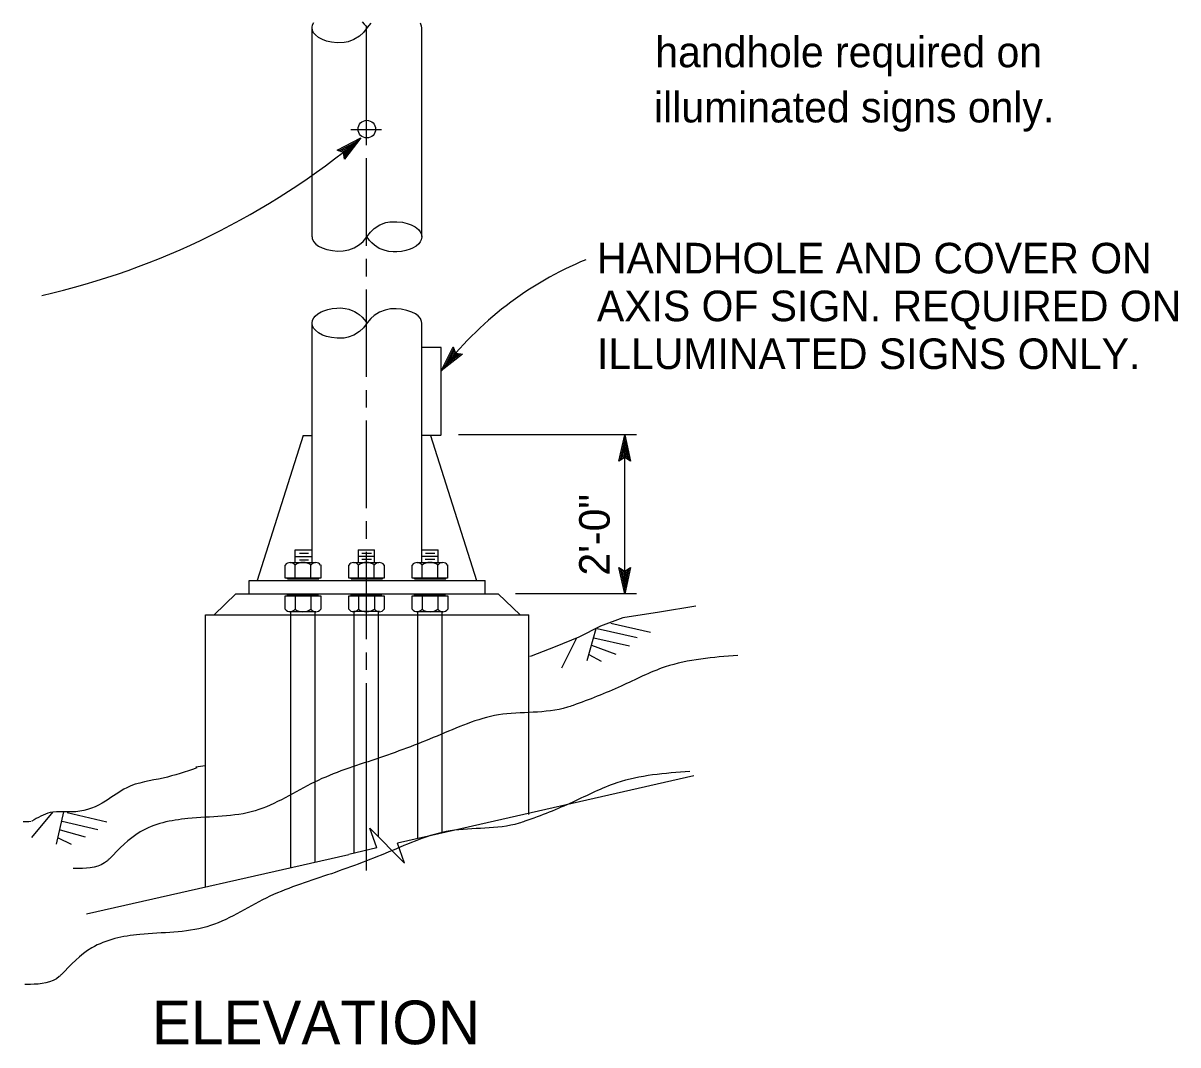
# Model space of a CAD drawing. Extents: x -894 to 866, y -476 to 714.
# Drawn here: x -568.8 to -304.6, y 283.9 to 517.5 of the extents above; entities that cross this region are included whole.
import ezdxf

# ---------------------------------------------------------------- set-up
doc = ezdxf.new("R2010")
doc.units = 0
for name, color, linetype in [('56 Stage 3 Anno', 7, 'Continuous'), ('57 Undefined', 7, 'Continuous'), ('60 Nongeo Data', 7, 'Continuous')]:
    doc.layers.add(name, color=color, linetype=linetype)

msp = doc.modelspace()

# ---------------------------------------------------------------- linework, layer by layer
at = {"layer": '56 Stage 3 Anno'}
for p, q in [((-490.18, 489.85), (-490.18, 496.97)), ((-493.77, 493.24), (-486.76, 493.24)), ((-496.96, 488.48), (-491.49, 491.28)), ((-496.57, 488.34), (-492.55, 490.4)), ((-496.16, 488.22), (-493.62, 489.52)), ((-493.62, 489.52), (-495.39, 487.23)), ((-492.56, 490.39), (-495.31, 486.85)), ((-491.49, 491.28), (-495.26, 486.43)), ((-491.49, 491.28), (-491.49, 491.28)), ((-495.49, 487.96), (-496.96, 488.48)), ((-496.96, 488.48), (-496.96, 488.48)), ((-495.8, 488.06), (-494.68, 488.64)), ((-495.26, 486.43), (-495.49, 487.96)), ((-494.68, 488.64), (-495.44, 487.66)), ((-495.26, 486.43), (-495.26, 486.43)), ((-473.13, 438.03), (-470.36, 443.52)), ((-468.29, 441.83), (-473.13, 438.03)), ((-468.71, 441.89), (-472.26, 439.1)), ((-472.25, 439.11), (-470.23, 443.11)), ((-471.38, 440.17), (-470.08, 442.75)), ((-469.13, 441.93), (-471.38, 440.17)), ((-470.5, 441.24), (-469.95, 442.34)), ((-469.51, 442.02), (-470.5, 441.24)), ((-470.36, 443.52), (-470.36, 443.52)), ((-470.36, 443.52), (-469.84, 442.06)), ((-469.84, 442.06), (-468.29, 441.83)), ((-468.29, 441.83), (-468.29, 441.83)), ((-473.13, 438.03), (-473.13, 438.03)), ((-432.49, 417.4), (-431.15, 423.4)), ((-431.15, 423.4), (-431.15, 423.4)), ((-431.15, 423.4), (-429.82, 417.4)), ((-432.13, 417.62), (-431.15, 422.02)), ((-431.77, 417.85), (-431.15, 420.64)), ((-431.15, 422.01), (-430.18, 417.64)), ((-431.15, 420.64), (-430.53, 417.82)), ((-431.15, 418.2), (-432.49, 417.4)), ((-431.43, 418.03), (-431.15, 419.26)), ((-431.15, 419.26), (-430.89, 418.05)), ((-429.82, 417.4), (-431.15, 418.2)), ((-432.49, 417.4), (-432.49, 417.4)), ((-429.82, 417.4), (-429.82, 417.4)), ((-431.15, 387.04), (-432.48, 393.04)), ((-432.48, 393.04), (-432.48, 393.04)), ((-432.48, 393.04), (-431.15, 392.24)), ((-431.15, 388.43), (-432.12, 392.8)), ((-431.15, 389.8), (-431.77, 392.62)), ((-431.15, 391.18), (-431.41, 392.39)), ((-431.15, 392.24), (-429.81, 393.04)), ((-429.81, 393.04), (-431.15, 387.04)), ((-430.17, 392.82), (-431.15, 388.42)), ((-430.53, 392.59), (-431.15, 389.8)), ((-430.87, 392.41), (-431.15, 391.18)), ((-429.81, 393.04), (-429.81, 393.04)), ((-431.15, 387.04), (-431.15, 387.04))]:
    msp.add_line(p, q, dxfattribs=at)
for points in [[(-490.18, 496.63), (-490.18, 516.63)], [(-490.18, 489.63), (-490.18, 493.63)], [(-490.18, 466.63), (-490.18, 486.63)], [(-490.18, 459.63), (-490.18, 463.63)], [(-490.18, 436.63), (-490.18, 456.63)], [(-490.18, 429.63), (-490.18, 433.63)], [(-490.18, 406.63), (-490.18, 426.63)], [(-428.47, 423.4), (-469.17, 423.4)], [(-431.15, 387.04), (-431.15, 423.4)], [(-490.18, 399.63), (-490.18, 403.63)], [(-490.18, 376.63), (-490.18, 396.63)], [(-428.47, 387.04), (-456.14, 387.04)], [(-490.18, 369.63), (-490.18, 373.63)], [(-490.18, 323.77), (-490.18, 366.63)]]:
    msp.add_lwpolyline(points, dxfattribs=at)
for centre, radius, start, end in [((-647.41, 756.3), 307.03, 300.6449, 300.6478), ((-603.47, 626.27), 175.39, 282.8324, 309.6777), ((-409.27, 389.15), 80.41, 112.5145, 142.5587)]:
    msp.add_arc(centre, radius, start, end, dxfattribs=at)
at = {"layer": '60 Nongeo Data'}
for p, q in [((-502.68, 468.67), (-502.68, 516.73)), ((-477.56, 468.75), (-477.56, 516.5)), ((-502.68, 394.18), (-502.68, 448.95)), ((-477.56, 394.18), (-477.56, 448.94)), ((-473.11, 443.37), (-477.56, 443.37)), ((-473.11, 423.37), (-473.11, 443.37)), ((-504.72, 423.27), (-515.25, 390.04)), ((-504.72, 423.27), (-502.68, 423.27)), ((-473.11, 423.27), (-477.56, 423.27)), ((-475.57, 423.27), (-465.03, 390.04)), ((-506.5, 394.18), (-506.5, 397.1)), ((-506.5, 397.1), (-502.68, 397.1)), ((-505.56, 396.33), (-503.45, 396.33)), ((-492.09, 397.1), (-488.37, 397.1)), ((-492.07, 394.19), (-492.07, 397.1)), ((-491.27, 396.35), (-489.09, 396.35)), ((-488.37, 394.19), (-488.37, 397.1)), ((-477.56, 397.1), (-473.85, 397.1)), ((-476.74, 396.35), (-474.57, 396.35)), ((-473.85, 394.18), (-473.85, 397.1)), ((-507.73, 394.18), (-501.89, 394.18)), ((-506.48, 395.58), (-502.66, 395.58)), ((-505.56, 394.82), (-503.45, 394.82)), ((-502.95, 390.58), (-502.95, 393.65)), ((-493.21, 394.19), (-487.36, 394.19)), ((-492.07, 395.63), (-488.36, 395.63)), ((-491.32, 394.92), (-489.09, 394.92)), ((-488.43, 390.59), (-488.43, 393.65)), ((-478.68, 394.18), (-472.83, 394.18)), ((-477.55, 395.63), (-473.83, 395.63)), ((-476.8, 394.92), (-474.57, 394.92)), ((-473.9, 390.58), (-473.9, 393.65)), ((-508.8, 390.58), (-508.8, 393.59)), ((-506.55, 390.58), (-506.55, 393.59)), ((-500.7, 393.62), (-500.7, 390.58)), ((-494.28, 390.59), (-494.28, 393.59)), ((-492.03, 390.59), (-492.03, 393.59)), ((-486.18, 393.62), (-486.18, 390.59)), ((-479.75, 390.58), (-479.75, 393.59)), ((-477.5, 390.58), (-477.5, 393.59)), ((-471.65, 393.62), (-471.65, 390.58)), ((-517.08, 390.04), (-463.08, 390.04)), ((-517.08, 387.04), (-517.08, 390.04)), ((-500.7, 390.58), (-508.8, 390.58)), ((-508.29, 390.45), (-508.29, 390.58)), ((-508.29, 390.45), (-501.09, 390.45)), ((-501.09, 390.45), (-501.09, 390.58)), ((-486.18, 390.59), (-494.28, 390.59)), ((-493.76, 390.45), (-493.76, 390.58)), ((-493.76, 390.45), (-486.56, 390.45)), ((-486.56, 390.45), (-486.56, 390.59)), ((-471.65, 390.58), (-479.75, 390.58)), ((-479.24, 390.45), (-479.24, 390.58)), ((-479.24, 390.45), (-472.04, 390.45)), ((-472.04, 390.45), (-472.04, 390.58)), ((-463.08, 387.04), (-463.08, 390.04)), ((-525.08, 382.22), (-520.08, 387.04)), ((-520.08, 387.04), (-460.08, 387.04)), ((-508.8, 386.54), (-500.7, 386.54)), ((-508.8, 383.5), (-508.8, 386.54)), ((-501.21, 386.68), (-508.41, 386.68)), ((-508.41, 386.68), (-508.41, 386.54)), ((-506.55, 386.54), (-506.55, 383.47)), ((-502.95, 386.54), (-502.95, 383.53)), ((-501.21, 386.68), (-501.21, 386.54)), ((-500.7, 386.54), (-500.7, 383.53)), ((-494.27, 386.54), (-486.17, 386.54)), ((-494.27, 383.5), (-494.27, 386.54)), ((-486.69, 386.68), (-493.88, 386.68)), ((-493.88, 386.68), (-493.88, 386.54)), ((-492.02, 386.54), (-492.02, 383.48)), ((-488.42, 386.54), (-488.42, 383.53)), ((-486.69, 386.68), (-486.69, 386.54)), ((-486.17, 386.54), (-486.17, 383.53)), ((-479.74, 386.54), (-471.64, 386.54)), ((-479.74, 383.5), (-479.74, 386.54)), ((-472.16, 386.68), (-479.35, 386.68)), ((-479.35, 386.68), (-479.35, 386.54)), ((-477.49, 386.54), (-477.49, 383.47)), ((-473.89, 386.54), (-473.89, 383.53)), ((-472.16, 386.68), (-472.16, 386.54)), ((-471.64, 386.54), (-471.64, 383.53)), ((-455.08, 382.22), (-460.08, 387.04)), ((-527.08, 382.22), (-453.08, 382.22)), ((-527.08, 320.01), (-527.08, 382.22)), ((-501.77, 382.94), (-507.61, 382.94)), ((-507.55, 324.42), (-507.55, 382.94)), ((-501.99, 325.65), (-501.99, 382.94)), ((-487.24, 382.95), (-493.09, 382.95)), ((-493.02, 327.72), (-493.02, 382.95)), ((-487.47, 331.44), (-487.47, 382.95)), ((-472.71, 382.94), (-478.56, 382.94)), ((-478.5, 331.08), (-478.5, 382.94)), ((-472.94, 332.37), (-472.94, 382.94)), ((-453.08, 336.57), (-453.08, 382.22)), ((-437.72, 379.02), (-439.84, 371.71)), ((-437.42, 379.13), (-428.31, 377.07)), ((-434.32, 380.31), (-425.21, 378.25)), ((-442.19, 376.87), (-445.62, 370.05)), ((-438.75, 375.29), (-433.17, 373.23)), ((-438.22, 377), (-430.08, 375.16)), ((-439.37, 373.18), (-436.51, 371.61)), ((-477.06, 331.43), (-415.34, 345.51)), ((-561.94, 337.2), (-566.82, 331.34)), ((-559.5, 337.16), (-561.19, 329.74)), ((-558.72, 337), (-549.63, 334.88)), ((-560.32, 333.09), (-554.6, 331.45)), ((-559.83, 335.04), (-551.71, 333.14)), ((-560.74, 331.19), (-557.79, 329.79)), ((-476.72, 331.49), (-483.15, 330)), ((-487.83, 328.92), (-494.26, 327.44)), ((-554.24, 313.81), (-494.24, 327.44))]:
    msp.add_line(p, q, dxfattribs=at)
for points in [[(-491.22, 517.86), (-490.72, 517.33), (-490.38, 516.89), (-490.13, 516.53)], [(-489.22, 517.56), (-490.09, 516.55), (-490.92, 515.4), (-491.78, 514.59), (-493.08, 513.76), (-494.42, 513.26), (-495.33, 513.09), (-496.93, 513.05), (-498.23, 513.18), (-499.36, 513.45), (-500.25, 513.77), (-501.17, 514.25), (-501.92, 514.86), (-502.31, 515.35), (-502.56, 515.87), (-502.67, 516.52), (-502.56, 517.17), (-502.29, 517.69)], [(-477.56, 516.5), (-477.6, 516.86), (-477.89, 517.55)], [(-502.68, 468.67), (-502.64, 468.32), (-502.34, 467.62), (-501.82, 467.02), (-501.2, 466.57), (-500.38, 466.15), (-499.26, 465.77), (-497.97, 465.51), (-496.83, 465.42), (-495.54, 465.44), (-494.26, 465.7), (-493.02, 466.19), (-491.8, 466.94), (-491.01, 467.62), (-490.15, 468.63), (-489.31, 469.77), (-488.46, 470.58), (-487.15, 471.41), (-485.81, 471.91), (-484.9, 472.08), (-483.31, 472.13), (-482.01, 471.99), (-480.88, 471.73), (-479.99, 471.41), (-479.06, 470.92), (-478.31, 470.31), (-477.92, 469.83), (-477.67, 469.31), (-477.57, 468.66), (-477.68, 468.01), (-477.94, 467.49), (-478.27, 467.07), (-478.88, 466.54), (-479.66, 466.08), (-480.25, 465.82), (-481.18, 465.53), (-482.2, 465.32), (-483.24, 465.21), (-484.09, 465.2), (-485.13, 465.31), (-485.95, 465.51), (-486.86, 465.85), (-487.3, 466.02), (-487.88, 466.4), (-488.35, 466.74), (-489.01, 467.31), (-489.51, 467.84), (-489.86, 468.28), (-490.11, 468.65)], [(-477.56, 448.94), (-477.6, 449.29), (-477.89, 449.98), (-478.42, 450.58), (-479.03, 451.03), (-479.86, 451.46), (-480.97, 451.84), (-482.26, 452.09), (-483.41, 452.19), (-484.7, 452.17), (-485.97, 451.9), (-487.22, 451.42), (-488.44, 450.67), (-489.22, 449.99), (-490.09, 448.98), (-490.92, 447.84), (-491.78, 447.03), (-493.08, 446.2), (-494.42, 445.7), (-495.33, 445.52), (-496.93, 445.48), (-498.23, 445.62), (-499.36, 445.88), (-500.25, 446.2), (-501.17, 446.69), (-501.92, 447.29), (-502.31, 447.78), (-502.56, 448.3), (-502.67, 448.95), (-502.56, 449.6), (-502.29, 450.12), (-501.97, 450.53), (-501.35, 451.06), (-500.58, 451.52), (-499.99, 451.78), (-499.06, 452.08), (-498.04, 452.29), (-497, 452.39), (-496.15, 452.4), (-495.11, 452.29), (-494.28, 452.1), (-493.38, 451.76), (-492.93, 451.58), (-492.35, 451.2), (-491.88, 450.87), (-491.22, 450.3), (-490.72, 449.76), (-490.38, 449.33), (-490.13, 448.96)], [(-414.88, 384.17), (-423.21, 382.86), (-431.54, 381.54), (-436.66, 379.65), (-441.62, 377.15), (-447.09, 374.94), (-452.58, 372.77), (-452.88, 372.67)], [(-527.16, 347.71), (-529.24, 347.39)], [(-566.97, 334.98), (-567.46, 334.85), (-568.78, 334.85)], [(-487.83, 328.92), (-489.49, 333.46), (-481.49, 325.46), (-483.15, 330)]]:
    msp.add_lwpolyline(points, dxfattribs=at)
msp.add_circle((-490.14, 493.3), 2.01, dxfattribs=at)
for centre, radius, start, end in [((-507.7, 392.83), 1.36, 34.021, 145.2349), ((-504.73, 391.1), 3.1, 54.6075, 126.3125), ((-501.82, 392.77), 1.4, 37.2378, 143.5059), ((-493.17, 392.83), 1.36, 34.021, 145.2349), ((-490.2, 391.1), 3.1, 54.6075, 126.3125), ((-487.3, 392.77), 1.4, 37.2378, 143.5059), ((-478.64, 392.83), 1.36, 34.021, 145.2349), ((-475.68, 391.1), 3.1, 54.6075, 126.3125), ((-472.77, 392.77), 1.4, 37.2378, 143.5059), ((-507.68, 384.35), 1.4, 217.2379, 323.506), ((-504.77, 386.03), 3.1, 234.6075, 306.3125), ((-501.81, 384.29), 1.36, 214.021, 325.2349), ((-493.15, 384.35), 1.4, 217.2379, 323.506), ((-490.24, 386.03), 3.1, 234.6075, 306.3125), ((-487.28, 384.3), 1.36, 214.021, 325.2349), ((-478.62, 384.35), 1.4, 217.2379, 323.506), ((-475.71, 386.03), 3.1, 234.6075, 306.3125), ((-472.75, 384.29), 1.36, 214.021, 325.2349)]:
    msp.add_arc(centre, radius, start, end, dxfattribs=at)
for points in [[(-405.24, 372.93), (-421.9, 370.3), (-431.98, 365.91), (-442.94, 361.52), (-444.25, 361.08), (-460.04, 359.33), (-474.07, 354.5), (-488.09, 349.24), (-502.12, 343.97), (-515.71, 337.39), (-531.06, 335.64), (-542.02, 332.57), (-549.03, 326.42), (-549.47, 325.99), (-556.05, 324.23), (-557.36, 324.23)], [(-416.28, 346.42), (-432.94, 343.79), (-443.02, 339.4), (-453.98, 335.01), (-455.3, 334.57), (-471.08, 332.82), (-485.11, 327.99), (-499.14, 322.73), (-513.17, 317.46), (-526.76, 310.88), (-542.1, 309.13), (-553.06, 306.06), (-560.08, 299.91), (-560.51, 299.48), (-567.09, 297.72), (-568.41, 297.72)], [(-529.06, 347.21), (-536.75, 344.89), (-545.08, 342.69), (-549.9, 339.62), (-556.69, 337.21), (-562.61, 336.99), (-566.78, 335.02)]]:
    msp.add_spline(points, degree=3, dxfattribs=at)

# ---------------------------------------------------------------- texts
at = {"layer": '57 Undefined'}
for s, height, p in [('handhole required on', 7, (-424.14, 507.45)), ('illuminated signs only.', 7, (-424.43, 494.83)), ('HANDHOLE AND COVER ON', 7, (-437.49, 460.3)), ('AXIS OF SIGN. REQUIRED ON', 7, (-437.49, 449.37)), ('ILLUMINATED SIGNS ONLY.', 7, (-437.49, 438.43)), ('ELEVATION', 10, (-539.3, 284.02))]:
    msp.add_text(s, height=height, dxfattribs=at).set_placement(p)
msp.add_text('2\'-0"', height=7, rotation=90, dxfattribs=at).set_placement((-434.57, 391.2))

doc.saveas('drawing.dxf')
